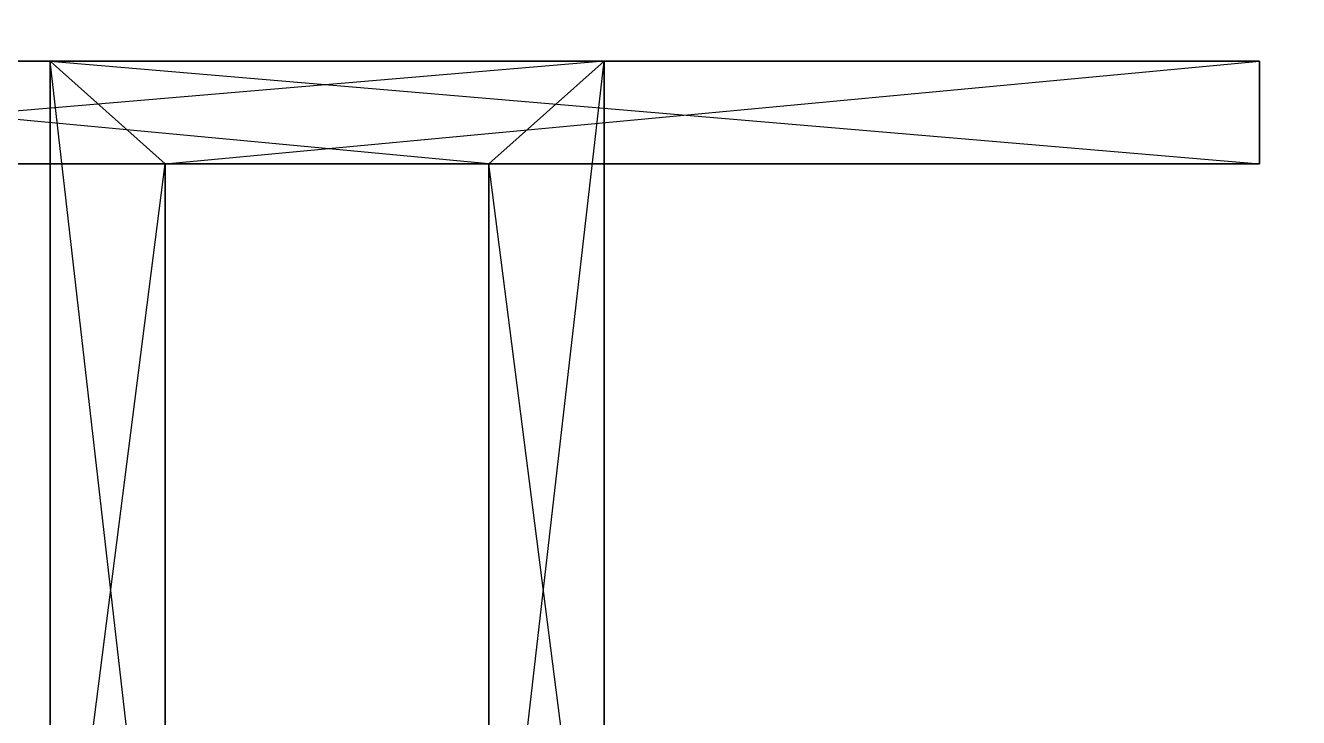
# Model space of a CAD drawing. Extents: x -3564 to 3564, y -219 to 258.
# Drawn here: x -2125.6 to -2038.6, y 87.4 to 134.7 of the extents above; entities that cross this region are included whole.
import ezdxf

# ---------------------------------------------------------------- set-up
doc = ezdxf.new("R2010")
doc.units = 0
doc.layers.add('UB3D', color=1, linetype='CONTINUOUS')

msp = doc.modelspace()

# ---------------------------------------------------------------- linework, layer by layer
at = {"layer": 'UB3D', "color": 27}
for points in [[(-1169.685039, 41.732283, -1039.76378), (-2169.685039, 41.732283, -1039.76378), (-2169.685039, 218.897638, -1039.76378), (-1169.685039, 218.897638, -1039.76378)], [(-2169.685039, 41.732283, 1159.84252), (-1689.370079, 41.732283, 1159.84252), (-1689.370079, 218.897638, 1159.84252), (-2169.685039, 218.897638, 1159.84252)]]:
    msp.add_3dface(points, dxfattribs=at)
at = {"layer": 'UB3D', "color": 254}
for points in [[(-2086.062992, 132.283465, 1108.543307), (-2086.062992, 132.283465, 1051.456693), (-2168.740157, 132.283465, 1108.543307)], [(-2086.062992, 132.283465, 1051.456693), (-2168.740157, 132.283465, 1108.543307), (-2168.740157, 132.283465, 1051.456693)], [(-2093.937008, 125.249331, 1108.543307), (-2086.062992, 132.283465, 1108.543307), (-2168.740157, 125.249331, 1108.543307)], [(-2086.062992, 132.283465, 1108.543307), (-2168.740157, 125.249331, 1108.543307), (-2168.740157, 132.283465, 1108.543307)], [(-2086.062992, 132.283465, 1051.456693), (-2093.937008, 125.249331, 1051.456693), (-2168.740157, 132.283465, 1051.456693)], [(-2093.937008, 125.249331, 1051.456693), (-2168.740157, 132.283465, 1051.456693), (-2168.740157, 125.249331, 1051.456693)], [(-2086.062992, 132.283465, -931.456693), (-2086.062992, 132.283465, -988.543307), (-2168.740157, 132.283465, -931.456693)], [(-2086.062992, 132.283465, -988.543307), (-2168.740157, 132.283465, -931.456693), (-2168.740157, 132.283465, -988.543307)], [(-2093.937008, 125.249331, -931.456693), (-2086.062992, 132.283465, -931.456693), (-2168.740157, 125.249331, -931.456693)], [(-2086.062992, 132.283465, -931.456693), (-2168.740157, 125.249331, -931.456693), (-2168.740157, 132.283465, -931.456693)], [(-2086.062992, 132.283465, -988.543307), (-2093.937008, 125.249331, -988.543307), (-2168.740157, 132.283465, -988.543307)], [(-2093.937008, 125.249331, -988.543307), (-2168.740157, 132.283465, -988.543307), (-2168.740157, 125.249331, -988.543307)], [(-2123.937008, 63.700787, 931.456693), (-2123.937008, 63.700787, 988.543307), (-2123.937008, 132.283465, 931.456693)], [(-2123.937008, 63.700787, 988.543307), (-2123.937008, 132.283465, 931.456693), (-2123.937008, 132.283465, 988.543307)], [(-2123.937008, 132.283465, 931.456693), (-2123.937008, 132.283465, 988.543307), (-2041.259843, 132.283465, 931.456693)], [(-2123.937008, 132.283465, 988.543307), (-2041.259843, 132.283465, 931.456693), (-2041.259843, 132.283465, 988.543307)], [(-2123.937008, 63.700787, 931.456693), (-2116.062992, 125.249331, 931.456693), (-2123.937008, 132.283465, 931.456693)], [(-2116.062992, 125.249331, 931.456693), (-2123.937008, 132.283465, 931.456693), (-2041.259843, 125.249331, 931.456693)], [(-2123.937008, 132.283465, 931.456693), (-2041.259843, 125.249331, 931.456693), (-2041.259843, 132.283465, 931.456693)], [(-2123.937008, 63.700787, 988.543307), (-2116.062992, 63.700787, 988.543307), (-2123.937008, 132.283465, 988.543307)], [(-2116.062992, 63.700787, 988.543307), (-2123.937008, 132.283465, 988.543307), (-2116.062992, 125.249331, 988.543307)], [(-2123.937008, 132.283465, 988.543307), (-2116.062992, 125.249331, 988.543307), (-2041.259843, 132.283465, 988.543307)], [(-2123.937008, 63.700787, 831.456693), (-2123.937008, 63.700787, 888.543307), (-2123.937008, 132.283465, 831.456693)], [(-2123.937008, 63.700787, 888.543307), (-2123.937008, 132.283465, 831.456693), (-2123.937008, 132.283465, 888.543307)], [(-2123.937008, 132.283465, 831.456693), (-2123.937008, 132.283465, 888.543307), (-2041.259843, 132.283465, 831.456693)], [(-2123.937008, 132.283465, 888.543307), (-2041.259843, 132.283465, 831.456693), (-2041.259843, 132.283465, 888.543307)], [(-2123.937008, 63.700787, 831.456693), (-2116.062992, 125.249331, 831.456693), (-2123.937008, 132.283465, 831.456693)], [(-2116.062992, 125.249331, 831.456693), (-2123.937008, 132.283465, 831.456693), (-2041.259843, 125.249331, 831.456693)], [(-2123.937008, 132.283465, 831.456693), (-2041.259843, 125.249331, 831.456693), (-2041.259843, 132.283465, 831.456693)], [(-2123.937008, 63.700787, 888.543307), (-2116.062992, 63.700787, 888.543307), (-2123.937008, 132.283465, 888.543307)], [(-2116.062992, 63.700787, 888.543307), (-2123.937008, 132.283465, 888.543307), (-2116.062992, 125.249331, 888.543307)], [(-2123.937008, 132.283465, 888.543307), (-2116.062992, 125.249331, 888.543307), (-2041.259843, 132.283465, 888.543307)], [(-2123.937008, 63.700787, 731.456693), (-2123.937008, 63.700787, 788.543307), (-2123.937008, 132.283465, 731.456693)], [(-2123.937008, 63.700787, 788.543307), (-2123.937008, 132.283465, 731.456693), (-2123.937008, 132.283465, 788.543307)], [(-2123.937008, 132.283465, 731.456693), (-2123.937008, 132.283465, 788.543307), (-2041.259843, 132.283465, 731.456693)], [(-2123.937008, 132.283465, 788.543307), (-2041.259843, 132.283465, 731.456693), (-2041.259843, 132.283465, 788.543307)], [(-2123.937008, 63.700787, 731.456693), (-2116.062992, 125.249331, 731.456693), (-2123.937008, 132.283465, 731.456693)], [(-2116.062992, 125.249331, 731.456693), (-2123.937008, 132.283465, 731.456693), (-2041.259843, 125.249331, 731.456693)], [(-2123.937008, 132.283465, 731.456693), (-2041.259843, 125.249331, 731.456693), (-2041.259843, 132.283465, 731.456693)], [(-2123.937008, 63.700787, 788.543307), (-2116.062992, 63.700787, 788.543307), (-2123.937008, 132.283465, 788.543307)], [(-2116.062992, 63.700787, 788.543307), (-2123.937008, 132.283465, 788.543307), (-2116.062992, 125.249331, 788.543307)], [(-2123.937008, 132.283465, 788.543307), (-2116.062992, 125.249331, 788.543307), (-2041.259843, 132.283465, 788.543307)], [(-2123.937008, 63.700787, 631.456693), (-2123.937008, 63.700787, 688.543307), (-2123.937008, 132.283465, 631.456693)], [(-2123.937008, 63.700787, 688.543307), (-2123.937008, 132.283465, 631.456693), (-2123.937008, 132.283465, 688.543307)], [(-2123.937008, 132.283465, 631.456693), (-2123.937008, 132.283465, 688.543307), (-2041.259843, 132.283465, 631.456693)], [(-2123.937008, 132.283465, 688.543307), (-2041.259843, 132.283465, 631.456693), (-2041.259843, 132.283465, 688.543307)], [(-2123.937008, 63.700787, 631.456693), (-2116.062992, 125.249331, 631.456693), (-2123.937008, 132.283465, 631.456693)], [(-2116.062992, 125.249331, 631.456693), (-2123.937008, 132.283465, 631.456693), (-2041.259843, 125.249331, 631.456693)], [(-2123.937008, 132.283465, 631.456693), (-2041.259843, 125.249331, 631.456693), (-2041.259843, 132.283465, 631.456693)], [(-2123.937008, 63.700787, 688.543307), (-2116.062992, 63.700787, 688.543307), (-2123.937008, 132.283465, 688.543307)], [(-2116.062992, 63.700787, 688.543307), (-2123.937008, 132.283465, 688.543307), (-2116.062992, 125.249331, 688.543307)], [(-2123.937008, 132.283465, 688.543307), (-2116.062992, 125.249331, 688.543307), (-2041.259843, 132.283465, 688.543307)], [(-2123.937008, 63.700787, 531.456693), (-2123.937008, 63.700787, 588.543307), (-2123.937008, 132.283465, 531.456693)], [(-2123.937008, 63.700787, 588.543307), (-2123.937008, 132.283465, 531.456693), (-2123.937008, 132.283465, 588.543307)], [(-2123.937008, 132.283465, 531.456693), (-2123.937008, 132.283465, 588.543307), (-2041.259843, 132.283465, 531.456693)], [(-2123.937008, 132.283465, 588.543307), (-2041.259843, 132.283465, 531.456693), (-2041.259843, 132.283465, 588.543307)], [(-2123.937008, 63.700787, 531.456693), (-2116.062992, 125.249331, 531.456693), (-2123.937008, 132.283465, 531.456693)], [(-2116.062992, 125.249331, 531.456693), (-2123.937008, 132.283465, 531.456693), (-2041.259843, 125.249331, 531.456693)], [(-2123.937008, 132.283465, 531.456693), (-2041.259843, 125.249331, 531.456693), (-2041.259843, 132.283465, 531.456693)], [(-2123.937008, 63.700787, 588.543307), (-2116.062992, 63.700787, 588.543307), (-2123.937008, 132.283465, 588.543307)], [(-2116.062992, 63.700787, 588.543307), (-2123.937008, 132.283465, 588.543307), (-2116.062992, 125.249331, 588.543307)], [(-2123.937008, 132.283465, 588.543307), (-2116.062992, 125.249331, 588.543307), (-2041.259843, 132.283465, 588.543307)], [(-2123.937008, 63.700787, 431.456693), (-2123.937008, 63.700787, 488.543307), (-2123.937008, 132.283465, 431.456693)], [(-2123.937008, 63.700787, 488.543307), (-2123.937008, 132.283465, 431.456693), (-2123.937008, 132.283465, 488.543307)], [(-2123.937008, 132.283465, 431.456693), (-2123.937008, 132.283465, 488.543307), (-2041.259843, 132.283465, 431.456693)], [(-2123.937008, 132.283465, 488.543307), (-2041.259843, 132.283465, 431.456693), (-2041.259843, 132.283465, 488.543307)], [(-2123.937008, 63.700787, 431.456693), (-2116.062992, 125.249331, 431.456693), (-2123.937008, 132.283465, 431.456693)], [(-2116.062992, 125.249331, 431.456693), (-2123.937008, 132.283465, 431.456693), (-2041.259843, 125.249331, 431.456693)], [(-2123.937008, 132.283465, 431.456693), (-2041.259843, 125.249331, 431.456693), (-2041.259843, 132.283465, 431.456693)], [(-2123.937008, 63.700787, 488.543307), (-2116.062992, 63.700787, 488.543307), (-2123.937008, 132.283465, 488.543307)], [(-2116.062992, 63.700787, 488.543307), (-2123.937008, 132.283465, 488.543307), (-2116.062992, 125.249331, 488.543307)], [(-2123.937008, 132.283465, 488.543307), (-2116.062992, 125.249331, 488.543307), (-2041.259843, 132.283465, 488.543307)], [(-2123.937008, 63.700787, 331.456693), (-2123.937008, 63.700787, 388.543307), (-2123.937008, 132.283465, 331.456693)], [(-2123.937008, 63.700787, 388.543307), (-2123.937008, 132.283465, 331.456693), (-2123.937008, 132.283465, 388.543307)], [(-2123.937008, 132.283465, 331.456693), (-2123.937008, 132.283465, 388.543307), (-2041.259843, 132.283465, 331.456693)], [(-2123.937008, 132.283465, 388.543307), (-2041.259843, 132.283465, 331.456693), (-2041.259843, 132.283465, 388.543307)], [(-2123.937008, 63.700787, 331.456693), (-2116.062992, 125.249331, 331.456693), (-2123.937008, 132.283465, 331.456693)], [(-2116.062992, 125.249331, 331.456693), (-2123.937008, 132.283465, 331.456693), (-2041.259843, 125.249331, 331.456693)], [(-2123.937008, 132.283465, 331.456693), (-2041.259843, 125.249331, 331.456693), (-2041.259843, 132.283465, 331.456693)], [(-2123.937008, 63.700787, 388.543307), (-2116.062992, 63.700787, 388.543307), (-2123.937008, 132.283465, 388.543307)], [(-2116.062992, 63.700787, 388.543307), (-2123.937008, 132.283465, 388.543307), (-2116.062992, 125.249331, 388.543307)], [(-2123.937008, 132.283465, 388.543307), (-2116.062992, 125.249331, 388.543307), (-2041.259843, 132.283465, 388.543307)], [(-2123.937008, 63.700787, 231.456693), (-2123.937008, 63.700787, 288.543307), (-2123.937008, 132.283465, 231.456693)], [(-2123.937008, 63.700787, 288.543307), (-2123.937008, 132.283465, 231.456693), (-2123.937008, 132.283465, 288.543307)], [(-2123.937008, 132.283465, 231.456693), (-2123.937008, 132.283465, 288.543307), (-2041.259843, 132.283465, 231.456693)], [(-2123.937008, 132.283465, 288.543307), (-2041.259843, 132.283465, 231.456693), (-2041.259843, 132.283465, 288.543307)], [(-2123.937008, 63.700787, 231.456693), (-2116.062992, 125.249331, 231.456693), (-2123.937008, 132.283465, 231.456693)], [(-2116.062992, 125.249331, 231.456693), (-2123.937008, 132.283465, 231.456693), (-2041.259843, 125.249331, 231.456693)], [(-2123.937008, 132.283465, 231.456693), (-2041.259843, 125.249331, 231.456693), (-2041.259843, 132.283465, 231.456693)], [(-2123.937008, 63.700787, 288.543307), (-2116.062992, 63.700787, 288.543307), (-2123.937008, 132.283465, 288.543307)], [(-2116.062992, 63.700787, 288.543307), (-2123.937008, 132.283465, 288.543307), (-2116.062992, 125.249331, 288.543307)], [(-2123.937008, 132.283465, 288.543307), (-2116.062992, 125.249331, 288.543307), (-2041.259843, 132.283465, 288.543307)], [(-2123.937008, 63.700787, 131.456693), (-2123.937008, 63.700787, 188.543307), (-2123.937008, 132.283465, 131.456693)], [(-2123.937008, 63.700787, 188.543307), (-2123.937008, 132.283465, 131.456693), (-2123.937008, 132.283465, 188.543307)], [(-2123.937008, 132.283465, 131.456693), (-2123.937008, 132.283465, 188.543307), (-2041.259843, 132.283465, 131.456693)], [(-2123.937008, 132.283465, 188.543307), (-2041.259843, 132.283465, 131.456693), (-2041.259843, 132.283465, 188.543307)], [(-2123.937008, 63.700787, 131.456693), (-2116.062992, 125.249331, 131.456693), (-2123.937008, 132.283465, 131.456693)], [(-2116.062992, 125.249331, 131.456693), (-2123.937008, 132.283465, 131.456693), (-2041.259843, 125.249331, 131.456693)], [(-2123.937008, 132.283465, 131.456693), (-2041.259843, 125.249331, 131.456693), (-2041.259843, 132.283465, 131.456693)], [(-2123.937008, 63.700787, 188.543307), (-2116.062992, 63.700787, 188.543307), (-2123.937008, 132.283465, 188.543307)], [(-2116.062992, 63.700787, 188.543307), (-2123.937008, 132.283465, 188.543307), (-2116.062992, 125.249331, 188.543307)], [(-2123.937008, 132.283465, 188.543307), (-2116.062992, 125.249331, 188.543307), (-2041.259843, 132.283465, 188.543307)], [(-2123.937008, 63.700787, 31.456693), (-2123.937008, 63.700787, 88.543307), (-2123.937008, 132.283465, 31.456693)], [(-2123.937008, 63.700787, 88.543307), (-2123.937008, 132.283465, 31.456693), (-2123.937008, 132.283465, 88.543307)], [(-2123.937008, 132.283465, 31.456693), (-2123.937008, 132.283465, 88.543307), (-2041.259843, 132.283465, 31.456693)], [(-2123.937008, 132.283465, 88.543307), (-2041.259843, 132.283465, 31.456693), (-2041.259843, 132.283465, 88.543307)], [(-2123.937008, 63.700787, 31.456693), (-2116.062992, 125.249331, 31.456693), (-2123.937008, 132.283465, 31.456693)], [(-2116.062992, 125.249331, 31.456693), (-2123.937008, 132.283465, 31.456693), (-2041.259843, 125.249331, 31.456693)], [(-2123.937008, 132.283465, 31.456693), (-2041.259843, 125.249331, 31.456693), (-2041.259843, 132.283465, 31.456693)], [(-2123.937008, 63.700787, 88.543307), (-2116.062992, 63.700787, 88.543307), (-2123.937008, 132.283465, 88.543307)], [(-2116.062992, 63.700787, 88.543307), (-2123.937008, 132.283465, 88.543307), (-2116.062992, 125.249331, 88.543307)], [(-2123.937008, 132.283465, 88.543307), (-2116.062992, 125.249331, 88.543307), (-2041.259843, 132.283465, 88.543307)], [(-2123.937008, 63.700787, -68.543307), (-2123.937008, 63.700787, -11.456693), (-2123.937008, 132.283465, -68.543307)], [(-2123.937008, 63.700787, -11.456693), (-2123.937008, 132.283465, -68.543307), (-2123.937008, 132.283465, -11.456693)], [(-2123.937008, 132.283465, -68.543307), (-2123.937008, 132.283465, -11.456693), (-2041.259843, 132.283465, -68.543307)], [(-2123.937008, 132.283465, -11.456693), (-2041.259843, 132.283465, -68.543307), (-2041.259843, 132.283465, -11.456693)], [(-2123.937008, 63.700787, -68.543307), (-2116.062992, 125.249331, -68.543307), (-2123.937008, 132.283465, -68.543307)], [(-2116.062992, 125.249331, -68.543307), (-2123.937008, 132.283465, -68.543307), (-2041.259843, 125.249331, -68.543307)], [(-2123.937008, 132.283465, -68.543307), (-2041.259843, 125.249331, -68.543307), (-2041.259843, 132.283465, -68.543307)], [(-2123.937008, 63.700787, -11.456693), (-2116.062992, 63.700787, -11.456693), (-2123.937008, 132.283465, -11.456693)], [(-2116.062992, 63.700787, -11.456693), (-2123.937008, 132.283465, -11.456693), (-2116.062992, 125.249331, -11.456693)], [(-2123.937008, 132.283465, -11.456693), (-2116.062992, 125.249331, -11.456693), (-2041.259843, 132.283465, -11.456693)], [(-2123.937008, 63.700787, -168.543307), (-2123.937008, 63.700787, -111.456693), (-2123.937008, 132.283465, -168.543307)], [(-2123.937008, 63.700787, -111.456693), (-2123.937008, 132.283465, -168.543307), (-2123.937008, 132.283465, -111.456693)], [(-2123.937008, 132.283465, -168.543307), (-2123.937008, 132.283465, -111.456693), (-2041.259843, 132.283465, -168.543307)], [(-2123.937008, 132.283465, -111.456693), (-2041.259843, 132.283465, -168.543307), (-2041.259843, 132.283465, -111.456693)], [(-2123.937008, 63.700787, -168.543307), (-2116.062992, 125.249331, -168.543307), (-2123.937008, 132.283465, -168.543307)], [(-2116.062992, 125.249331, -168.543307), (-2123.937008, 132.283465, -168.543307), (-2041.259843, 125.249331, -168.543307)], [(-2123.937008, 132.283465, -168.543307), (-2041.259843, 125.249331, -168.543307), (-2041.259843, 132.283465, -168.543307)], [(-2123.937008, 63.700787, -111.456693), (-2116.062992, 63.700787, -111.456693), (-2123.937008, 132.283465, -111.456693)], [(-2116.062992, 63.700787, -111.456693), (-2123.937008, 132.283465, -111.456693), (-2116.062992, 125.249331, -111.456693)], [(-2123.937008, 132.283465, -111.456693), (-2116.062992, 125.249331, -111.456693), (-2041.259843, 132.283465, -111.456693)], [(-2123.937008, 63.700787, -268.543307), (-2123.937008, 63.700787, -211.456693), (-2123.937008, 132.283465, -268.543307)], [(-2123.937008, 63.700787, -211.456693), (-2123.937008, 132.283465, -268.543307), (-2123.937008, 132.283465, -211.456693)], [(-2123.937008, 132.283465, -268.543307), (-2123.937008, 132.283465, -211.456693), (-2041.259843, 132.283465, -268.543307)], [(-2123.937008, 132.283465, -211.456693), (-2041.259843, 132.283465, -268.543307), (-2041.259843, 132.283465, -211.456693)], [(-2123.937008, 63.700787, -268.543307), (-2116.062992, 125.249331, -268.543307), (-2123.937008, 132.283465, -268.543307)], [(-2116.062992, 125.249331, -268.543307), (-2123.937008, 132.283465, -268.543307), (-2041.259843, 125.249331, -268.543307)], [(-2123.937008, 132.283465, -268.543307), (-2041.259843, 125.249331, -268.543307), (-2041.259843, 132.283465, -268.543307)], [(-2123.937008, 63.700787, -211.456693), (-2116.062992, 63.700787, -211.456693), (-2123.937008, 132.283465, -211.456693)], [(-2116.062992, 63.700787, -211.456693), (-2123.937008, 132.283465, -211.456693), (-2116.062992, 125.249331, -211.456693)], [(-2123.937008, 132.283465, -211.456693), (-2116.062992, 125.249331, -211.456693), (-2041.259843, 132.283465, -211.456693)], [(-2123.937008, 63.700787, -368.543307), (-2123.937008, 63.700787, -311.456693), (-2123.937008, 132.283465, -368.543307)], [(-2123.937008, 63.700787, -311.456693), (-2123.937008, 132.283465, -368.543307), (-2123.937008, 132.283465, -311.456693)], [(-2123.937008, 132.283465, -368.543307), (-2123.937008, 132.283465, -311.456693), (-2041.259843, 132.283465, -368.543307)], [(-2123.937008, 132.283465, -311.456693), (-2041.259843, 132.283465, -368.543307), (-2041.259843, 132.283465, -311.456693)], [(-2123.937008, 63.700787, -368.543307), (-2116.062992, 125.249331, -368.543307), (-2123.937008, 132.283465, -368.543307)], [(-2116.062992, 125.249331, -368.543307), (-2123.937008, 132.283465, -368.543307), (-2041.259843, 125.249331, -368.543307)], [(-2123.937008, 132.283465, -368.543307), (-2041.259843, 125.249331, -368.543307), (-2041.259843, 132.283465, -368.543307)], [(-2123.937008, 63.700787, -311.456693), (-2116.062992, 63.700787, -311.456693), (-2123.937008, 132.283465, -311.456693)], [(-2116.062992, 63.700787, -311.456693), (-2123.937008, 132.283465, -311.456693), (-2116.062992, 125.249331, -311.456693)], [(-2123.937008, 132.283465, -311.456693), (-2116.062992, 125.249331, -311.456693), (-2041.259843, 132.283465, -311.456693)], [(-2123.937008, 63.700787, -468.543307), (-2123.937008, 63.700787, -411.456693), (-2123.937008, 132.283465, -468.543307)], [(-2123.937008, 63.700787, -411.456693), (-2123.937008, 132.283465, -468.543307), (-2123.937008, 132.283465, -411.456693)], [(-2123.937008, 132.283465, -468.543307), (-2123.937008, 132.283465, -411.456693), (-2041.259843, 132.283465, -468.543307)], [(-2123.937008, 132.283465, -411.456693), (-2041.259843, 132.283465, -468.543307), (-2041.259843, 132.283465, -411.456693)], [(-2123.937008, 63.700787, -468.543307), (-2116.062992, 125.249331, -468.543307), (-2123.937008, 132.283465, -468.543307)], [(-2116.062992, 125.249331, -468.543307), (-2123.937008, 132.283465, -468.543307), (-2041.259843, 125.249331, -468.543307)], [(-2123.937008, 132.283465, -468.543307), (-2041.259843, 125.249331, -468.543307), (-2041.259843, 132.283465, -468.543307)], [(-2123.937008, 63.700787, -411.456693), (-2116.062992, 63.700787, -411.456693), (-2123.937008, 132.283465, -411.456693)], [(-2116.062992, 63.700787, -411.456693), (-2123.937008, 132.283465, -411.456693), (-2116.062992, 125.249331, -411.456693)], [(-2123.937008, 132.283465, -411.456693), (-2116.062992, 125.249331, -411.456693), (-2041.259843, 132.283465, -411.456693)], [(-2123.937008, 63.700787, -568.543307), (-2123.937008, 63.700787, -511.456693), (-2123.937008, 132.283465, -568.543307)], [(-2123.937008, 63.700787, -511.456693), (-2123.937008, 132.283465, -568.543307), (-2123.937008, 132.283465, -511.456693)], [(-2123.937008, 132.283465, -568.543307), (-2123.937008, 132.283465, -511.456693), (-2041.259843, 132.283465, -568.543307)], [(-2123.937008, 132.283465, -511.456693), (-2041.259843, 132.283465, -568.543307), (-2041.259843, 132.283465, -511.456693)], [(-2123.937008, 63.700787, -568.543307), (-2116.062992, 125.249331, -568.543307), (-2123.937008, 132.283465, -568.543307)], [(-2116.062992, 125.249331, -568.543307), (-2123.937008, 132.283465, -568.543307), (-2041.259843, 125.249331, -568.543307)], [(-2123.937008, 132.283465, -568.543307), (-2041.259843, 125.249331, -568.543307), (-2041.259843, 132.283465, -568.543307)], [(-2123.937008, 63.700787, -511.456693), (-2116.062992, 63.700787, -511.456693), (-2123.937008, 132.283465, -511.456693)], [(-2116.062992, 63.700787, -511.456693), (-2123.937008, 132.283465, -511.456693), (-2116.062992, 125.249331, -511.456693)], [(-2123.937008, 132.283465, -511.456693), (-2116.062992, 125.249331, -511.456693), (-2041.259843, 132.283465, -511.456693)], [(-2123.937008, 63.700787, -668.543307), (-2123.937008, 63.700787, -611.456693), (-2123.937008, 132.283465, -668.543307)], [(-2123.937008, 63.700787, -611.456693), (-2123.937008, 132.283465, -668.543307), (-2123.937008, 132.283465, -611.456693)], [(-2123.937008, 132.283465, -668.543307), (-2123.937008, 132.283465, -611.456693), (-2041.259843, 132.283465, -668.543307)], [(-2123.937008, 132.283465, -611.456693), (-2041.259843, 132.283465, -668.543307), (-2041.259843, 132.283465, -611.456693)], [(-2123.937008, 63.700787, -668.543307), (-2116.062992, 125.249331, -668.543307), (-2123.937008, 132.283465, -668.543307)], [(-2116.062992, 125.249331, -668.543307), (-2123.937008, 132.283465, -668.543307), (-2041.259843, 125.249331, -668.543307)], [(-2123.937008, 132.283465, -668.543307), (-2041.259843, 125.249331, -668.543307), (-2041.259843, 132.283465, -668.543307)], [(-2123.937008, 63.700787, -611.456693), (-2116.062992, 63.700787, -611.456693), (-2123.937008, 132.283465, -611.456693)], [(-2116.062992, 63.700787, -611.456693), (-2123.937008, 132.283465, -611.456693), (-2116.062992, 125.249331, -611.456693)], [(-2123.937008, 132.283465, -611.456693), (-2116.062992, 125.249331, -611.456693), (-2041.259843, 132.283465, -611.456693)], [(-2123.937008, 63.700787, -768.543307), (-2123.937008, 63.700787, -711.456693), (-2123.937008, 132.283465, -768.543307)], [(-2123.937008, 63.700787, -711.456693), (-2123.937008, 132.283465, -768.543307), (-2123.937008, 132.283465, -711.456693)], [(-2123.937008, 132.283465, -768.543307), (-2123.937008, 132.283465, -711.456693), (-2041.259843, 132.283465, -768.543307)], [(-2123.937008, 132.283465, -711.456693), (-2041.259843, 132.283465, -768.543307), (-2041.259843, 132.283465, -711.456693)], [(-2123.937008, 63.700787, -768.543307), (-2116.062992, 125.249331, -768.543307), (-2123.937008, 132.283465, -768.543307)], [(-2116.062992, 125.249331, -768.543307), (-2123.937008, 132.283465, -768.543307), (-2041.259843, 125.249331, -768.543307)], [(-2123.937008, 132.283465, -768.543307), (-2041.259843, 125.249331, -768.543307), (-2041.259843, 132.283465, -768.543307)], [(-2123.937008, 63.700787, -711.456693), (-2116.062992, 63.700787, -711.456693), (-2123.937008, 132.283465, -711.456693)], [(-2116.062992, 63.700787, -711.456693), (-2123.937008, 132.283465, -711.456693), (-2116.062992, 125.249331, -711.456693)], [(-2123.937008, 132.283465, -711.456693), (-2116.062992, 125.249331, -711.456693), (-2041.259843, 132.283465, -711.456693)], [(-2123.937008, 63.700787, -868.543307), (-2123.937008, 63.700787, -811.456693), (-2123.937008, 132.283465, -868.543307)], [(-2123.937008, 63.700787, -811.456693), (-2123.937008, 132.283465, -868.543307), (-2123.937008, 132.283465, -811.456693)], [(-2123.937008, 132.283465, -868.543307), (-2123.937008, 132.283465, -811.456693), (-2041.259843, 132.283465, -868.543307)], [(-2123.937008, 132.283465, -811.456693), (-2041.259843, 132.283465, -868.543307), (-2041.259843, 132.283465, -811.456693)], [(-2123.937008, 63.700787, -868.543307), (-2116.062992, 125.249331, -868.543307), (-2123.937008, 132.283465, -868.543307)], [(-2116.062992, 125.249331, -868.543307), (-2123.937008, 132.283465, -868.543307), (-2041.259843, 125.249331, -868.543307)], [(-2123.937008, 132.283465, -868.543307), (-2041.259843, 125.249331, -868.543307), (-2041.259843, 132.283465, -868.543307)], [(-2123.937008, 63.700787, -811.456693), (-2116.062992, 63.700787, -811.456693), (-2123.937008, 132.283465, -811.456693)], [(-2116.062992, 63.700787, -811.456693), (-2123.937008, 132.283465, -811.456693), (-2116.062992, 125.249331, -811.456693)], [(-2123.937008, 132.283465, -811.456693), (-2116.062992, 125.249331, -811.456693), (-2041.259843, 132.283465, -811.456693)], [(-2116.062992, 125.249331, 988.543307), (-2041.259843, 132.283465, 988.543307), (-2041.259843, 125.249331, 988.543307)], [(-2116.062992, 125.249331, 888.543307), (-2041.259843, 132.283465, 888.543307), (-2041.259843, 125.249331, 888.543307)], [(-2116.062992, 125.249331, 788.543307), (-2041.259843, 132.283465, 788.543307), (-2041.259843, 125.249331, 788.543307)], [(-2116.062992, 125.249331, 688.543307), (-2041.259843, 132.283465, 688.543307), (-2041.259843, 125.249331, 688.543307)], [(-2116.062992, 125.249331, 588.543307), (-2041.259843, 132.283465, 588.543307), (-2041.259843, 125.249331, 588.543307)], [(-2116.062992, 125.249331, 488.543307), (-2041.259843, 132.283465, 488.543307), (-2041.259843, 125.249331, 488.543307)], [(-2116.062992, 125.249331, 388.543307), (-2041.259843, 132.283465, 388.543307), (-2041.259843, 125.249331, 388.543307)], [(-2116.062992, 125.249331, 288.543307), (-2041.259843, 132.283465, 288.543307), (-2041.259843, 125.249331, 288.543307)], [(-2116.062992, 125.249331, 188.543307), (-2041.259843, 132.283465, 188.543307), (-2041.259843, 125.249331, 188.543307)], [(-2116.062992, 125.249331, 88.543307), (-2041.259843, 132.283465, 88.543307), (-2041.259843, 125.249331, 88.543307)], [(-2116.062992, 125.249331, -11.456693), (-2041.259843, 132.283465, -11.456693), (-2041.259843, 125.249331, -11.456693)], [(-2116.062992, 125.249331, -111.456693), (-2041.259843, 132.283465, -111.456693), (-2041.259843, 125.249331, -111.456693)], [(-2116.062992, 125.249331, -211.456693), (-2041.259843, 132.283465, -211.456693), (-2041.259843, 125.249331, -211.456693)], [(-2116.062992, 125.249331, -311.456693), (-2041.259843, 132.283465, -311.456693), (-2041.259843, 125.249331, -311.456693)], [(-2116.062992, 125.249331, -411.456693), (-2041.259843, 132.283465, -411.456693), (-2041.259843, 125.249331, -411.456693)], [(-2116.062992, 125.249331, -511.456693), (-2041.259843, 132.283465, -511.456693), (-2041.259843, 125.249331, -511.456693)], [(-2116.062992, 125.249331, -611.456693), (-2041.259843, 132.283465, -611.456693), (-2041.259843, 125.249331, -611.456693)], [(-2116.062992, 125.249331, -711.456693), (-2041.259843, 132.283465, -711.456693), (-2041.259843, 125.249331, -711.456693)], [(-2116.062992, 125.249331, -811.456693), (-2041.259843, 132.283465, -811.456693), (-2041.259843, 125.249331, -811.456693)], [(-2086.062992, 63.700787, 1108.543307), (-2093.937008, 125.249331, 1108.543307), (-2086.062992, 132.283465, 1108.543307)], [(-2086.062992, 63.700787, 1051.456693), (-2093.937008, 63.700787, 1051.456693), (-2086.062992, 132.283465, 1051.456693)], [(-2093.937008, 63.700787, 1051.456693), (-2086.062992, 132.283465, 1051.456693), (-2093.937008, 125.249331, 1051.456693)], [(-2086.062992, 63.700787, -931.456693), (-2093.937008, 125.249331, -931.456693), (-2086.062992, 132.283465, -931.456693)], [(-2086.062992, 63.700787, -988.543307), (-2093.937008, 63.700787, -988.543307), (-2086.062992, 132.283465, -988.543307)], [(-2093.937008, 63.700787, -988.543307), (-2086.062992, 132.283465, -988.543307), (-2093.937008, 125.249331, -988.543307)], [(-2086.062992, 63.700787, 1108.543307), (-2086.062992, 63.700787, 1051.456693), (-2086.062992, 132.283465, 1108.543307)], [(-2086.062992, 63.700787, 1051.456693), (-2086.062992, 132.283465, 1108.543307), (-2086.062992, 132.283465, 1051.456693)], [(-2086.062992, 63.700787, -931.456693), (-2086.062992, 63.700787, -988.543307), (-2086.062992, 132.283465, -931.456693)], [(-2086.062992, 63.700787, -988.543307), (-2086.062992, 132.283465, -931.456693), (-2086.062992, 132.283465, -988.543307)], [(-2041.259843, 132.283465, 931.456693), (-2041.259843, 132.283465, 988.543307), (-2041.259843, 125.249331, 931.456693)], [(-2041.259843, 132.283465, 988.543307), (-2041.259843, 125.249331, 931.456693), (-2041.259843, 125.249331, 988.543307)], [(-2041.259843, 132.283465, 831.456693), (-2041.259843, 132.283465, 888.543307), (-2041.259843, 125.249331, 831.456693)], [(-2041.259843, 132.283465, 888.543307), (-2041.259843, 125.249331, 831.456693), (-2041.259843, 125.249331, 888.543307)], [(-2041.259843, 132.283465, 731.456693), (-2041.259843, 132.283465, 788.543307), (-2041.259843, 125.249331, 731.456693)], [(-2041.259843, 132.283465, 788.543307), (-2041.259843, 125.249331, 731.456693), (-2041.259843, 125.249331, 788.543307)], [(-2041.259843, 132.283465, 631.456693), (-2041.259843, 132.283465, 688.543307), (-2041.259843, 125.249331, 631.456693)], [(-2041.259843, 132.283465, 688.543307), (-2041.259843, 125.249331, 631.456693), (-2041.259843, 125.249331, 688.543307)], [(-2041.259843, 132.283465, 531.456693), (-2041.259843, 132.283465, 588.543307), (-2041.259843, 125.249331, 531.456693)], [(-2041.259843, 132.283465, 588.543307), (-2041.259843, 125.249331, 531.456693), (-2041.259843, 125.249331, 588.543307)], [(-2041.259843, 132.283465, 431.456693), (-2041.259843, 132.283465, 488.543307), (-2041.259843, 125.249331, 431.456693)], [(-2041.259843, 132.283465, 488.543307), (-2041.259843, 125.249331, 431.456693), (-2041.259843, 125.249331, 488.543307)], [(-2041.259843, 132.283465, 331.456693), (-2041.259843, 132.283465, 388.543307), (-2041.259843, 125.249331, 331.456693)], [(-2041.259843, 132.283465, 388.543307), (-2041.259843, 125.249331, 331.456693), (-2041.259843, 125.249331, 388.543307)], [(-2041.259843, 132.283465, 231.456693), (-2041.259843, 132.283465, 288.543307), (-2041.259843, 125.249331, 231.456693)], [(-2041.259843, 132.283465, 288.543307), (-2041.259843, 125.249331, 231.456693), (-2041.259843, 125.249331, 288.543307)], [(-2041.259843, 132.283465, 131.456693), (-2041.259843, 132.283465, 188.543307), (-2041.259843, 125.249331, 131.456693)], [(-2041.259843, 132.283465, 188.543307), (-2041.259843, 125.249331, 131.456693), (-2041.259843, 125.249331, 188.543307)], [(-2041.259843, 132.283465, 31.456693), (-2041.259843, 132.283465, 88.543307), (-2041.259843, 125.249331, 31.456693)], [(-2041.259843, 132.283465, 88.543307), (-2041.259843, 125.249331, 31.456693), (-2041.259843, 125.249331, 88.543307)], [(-2041.259843, 132.283465, -68.543307), (-2041.259843, 132.283465, -11.456693), (-2041.259843, 125.249331, -68.543307)], [(-2041.259843, 132.283465, -11.456693), (-2041.259843, 125.249331, -68.543307), (-2041.259843, 125.249331, -11.456693)], [(-2041.259843, 132.283465, -168.543307), (-2041.259843, 132.283465, -111.456693), (-2041.259843, 125.249331, -168.543307)], [(-2041.259843, 132.283465, -111.456693), (-2041.259843, 125.249331, -168.543307), (-2041.259843, 125.249331, -111.456693)], [(-2041.259843, 132.283465, -268.543307), (-2041.259843, 132.283465, -211.456693), (-2041.259843, 125.249331, -268.543307)], [(-2041.259843, 132.283465, -211.456693), (-2041.259843, 125.249331, -268.543307), (-2041.259843, 125.249331, -211.456693)], [(-2041.259843, 132.283465, -368.543307), (-2041.259843, 132.283465, -311.456693), (-2041.259843, 125.249331, -368.543307)], [(-2041.259843, 132.283465, -311.456693), (-2041.259843, 125.249331, -368.543307), (-2041.259843, 125.249331, -311.456693)], [(-2041.259843, 132.283465, -468.543307), (-2041.259843, 132.283465, -411.456693), (-2041.259843, 125.249331, -468.543307)], [(-2041.259843, 132.283465, -411.456693), (-2041.259843, 125.249331, -468.543307), (-2041.259843, 125.249331, -411.456693)], [(-2041.259843, 132.283465, -568.543307), (-2041.259843, 132.283465, -511.456693), (-2041.259843, 125.249331, -568.543307)], [(-2041.259843, 132.283465, -511.456693), (-2041.259843, 125.249331, -568.543307), (-2041.259843, 125.249331, -511.456693)], [(-2041.259843, 132.283465, -668.543307), (-2041.259843, 132.283465, -611.456693), (-2041.259843, 125.249331, -668.543307)], [(-2041.259843, 132.283465, -611.456693), (-2041.259843, 125.249331, -668.543307), (-2041.259843, 125.249331, -611.456693)], [(-2041.259843, 132.283465, -768.543307), (-2041.259843, 132.283465, -711.456693), (-2041.259843, 125.249331, -768.543307)], [(-2041.259843, 132.283465, -711.456693), (-2041.259843, 125.249331, -768.543307), (-2041.259843, 125.249331, -711.456693)], [(-2041.259843, 132.283465, -868.543307), (-2041.259843, 132.283465, -811.456693), (-2041.259843, 125.249331, -868.543307)], [(-2041.259843, 132.283465, -811.456693), (-2041.259843, 125.249331, -868.543307), (-2041.259843, 125.249331, -811.456693)], [(-2168.740157, 125.249331, 1108.543307), (-2168.740157, 125.249331, 1051.456693), (-2093.937008, 125.249331, 1108.543307)], [(-2168.740157, 125.249331, 1051.456693), (-2093.937008, 125.249331, 1108.543307), (-2093.937008, 125.249331, 1051.456693)], [(-2168.740157, 125.249331, -931.456693), (-2168.740157, 125.249331, -988.543307), (-2093.937008, 125.249331, -931.456693)], [(-2168.740157, 125.249331, -988.543307), (-2093.937008, 125.249331, -931.456693), (-2093.937008, 125.249331, -988.543307)], [(-2116.062992, 63.700787, 931.456693), (-2123.937008, 63.700787, 931.456693), (-2116.062992, 125.249331, 931.456693)], [(-2116.062992, 63.700787, 831.456693), (-2123.937008, 63.700787, 831.456693), (-2116.062992, 125.249331, 831.456693)], [(-2116.062992, 63.700787, 731.456693), (-2123.937008, 63.700787, 731.456693), (-2116.062992, 125.249331, 731.456693)], [(-2116.062992, 63.700787, 631.456693), (-2123.937008, 63.700787, 631.456693), (-2116.062992, 125.249331, 631.456693)], [(-2116.062992, 63.700787, 531.456693), (-2123.937008, 63.700787, 531.456693), (-2116.062992, 125.249331, 531.456693)], [(-2116.062992, 63.700787, 431.456693), (-2123.937008, 63.700787, 431.456693), (-2116.062992, 125.249331, 431.456693)], [(-2116.062992, 63.700787, 331.456693), (-2123.937008, 63.700787, 331.456693), (-2116.062992, 125.249331, 331.456693)], [(-2116.062992, 63.700787, 231.456693), (-2123.937008, 63.700787, 231.456693), (-2116.062992, 125.249331, 231.456693)], [(-2116.062992, 63.700787, 131.456693), (-2123.937008, 63.700787, 131.456693), (-2116.062992, 125.249331, 131.456693)], [(-2116.062992, 63.700787, 31.456693), (-2123.937008, 63.700787, 31.456693), (-2116.062992, 125.249331, 31.456693)], [(-2116.062992, 63.700787, -68.543307), (-2123.937008, 63.700787, -68.543307), (-2116.062992, 125.249331, -68.543307)], [(-2116.062992, 63.700787, -168.543307), (-2123.937008, 63.700787, -168.543307), (-2116.062992, 125.249331, -168.543307)], [(-2116.062992, 63.700787, -268.543307), (-2123.937008, 63.700787, -268.543307), (-2116.062992, 125.249331, -268.543307)], [(-2116.062992, 63.700787, -368.543307), (-2123.937008, 63.700787, -368.543307), (-2116.062992, 125.249331, -368.543307)], [(-2116.062992, 63.700787, -468.543307), (-2123.937008, 63.700787, -468.543307), (-2116.062992, 125.249331, -468.543307)], [(-2116.062992, 63.700787, -568.543307), (-2123.937008, 63.700787, -568.543307), (-2116.062992, 125.249331, -568.543307)], [(-2116.062992, 63.700787, -668.543307), (-2123.937008, 63.700787, -668.543307), (-2116.062992, 125.249331, -668.543307)], [(-2116.062992, 63.700787, -768.543307), (-2123.937008, 63.700787, -768.543307), (-2116.062992, 125.249331, -768.543307)], [(-2116.062992, 63.700787, -868.543307), (-2123.937008, 63.700787, -868.543307), (-2116.062992, 125.249331, -868.543307)], [(-2041.259843, 125.249331, 931.456693), (-2041.259843, 125.249331, 988.543307), (-2116.062992, 125.249331, 931.456693)], [(-2041.259843, 125.249331, 988.543307), (-2116.062992, 125.249331, 931.456693), (-2116.062992, 125.249331, 988.543307)], [(-2116.062992, 125.249331, 931.456693), (-2116.062992, 125.249331, 988.543307), (-2116.062992, 63.700787, 931.456693)], [(-2116.062992, 125.249331, 988.543307), (-2116.062992, 63.700787, 931.456693), (-2116.062992, 63.700787, 988.543307)], [(-2041.259843, 125.249331, 831.456693), (-2041.259843, 125.249331, 888.543307), (-2116.062992, 125.249331, 831.456693)], [(-2041.259843, 125.249331, 888.543307), (-2116.062992, 125.249331, 831.456693), (-2116.062992, 125.249331, 888.543307)], [(-2116.062992, 125.249331, 831.456693), (-2116.062992, 125.249331, 888.543307), (-2116.062992, 63.700787, 831.456693)], [(-2116.062992, 125.249331, 888.543307), (-2116.062992, 63.700787, 831.456693), (-2116.062992, 63.700787, 888.543307)], [(-2041.259843, 125.249331, 731.456693), (-2041.259843, 125.249331, 788.543307), (-2116.062992, 125.249331, 731.456693)], [(-2041.259843, 125.249331, 788.543307), (-2116.062992, 125.249331, 731.456693), (-2116.062992, 125.249331, 788.543307)], [(-2116.062992, 125.249331, 731.456693), (-2116.062992, 125.249331, 788.543307), (-2116.062992, 63.700787, 731.456693)], [(-2116.062992, 125.249331, 788.543307), (-2116.062992, 63.700787, 731.456693), (-2116.062992, 63.700787, 788.543307)], [(-2041.259843, 125.249331, 631.456693), (-2041.259843, 125.249331, 688.543307), (-2116.062992, 125.249331, 631.456693)], [(-2041.259843, 125.249331, 688.543307), (-2116.062992, 125.249331, 631.456693), (-2116.062992, 125.249331, 688.543307)], [(-2116.062992, 125.249331, 631.456693), (-2116.062992, 125.249331, 688.543307), (-2116.062992, 63.700787, 631.456693)], [(-2116.062992, 125.249331, 688.543307), (-2116.062992, 63.700787, 631.456693), (-2116.062992, 63.700787, 688.543307)], [(-2041.259843, 125.249331, 531.456693), (-2041.259843, 125.249331, 588.543307), (-2116.062992, 125.249331, 531.456693)], [(-2041.259843, 125.249331, 588.543307), (-2116.062992, 125.249331, 531.456693), (-2116.062992, 125.249331, 588.543307)], [(-2116.062992, 125.249331, 531.456693), (-2116.062992, 125.249331, 588.543307), (-2116.062992, 63.700787, 531.456693)], [(-2116.062992, 125.249331, 588.543307), (-2116.062992, 63.700787, 531.456693), (-2116.062992, 63.700787, 588.543307)], [(-2041.259843, 125.249331, 431.456693), (-2041.259843, 125.249331, 488.543307), (-2116.062992, 125.249331, 431.456693)], [(-2041.259843, 125.249331, 488.543307), (-2116.062992, 125.249331, 431.456693), (-2116.062992, 125.249331, 488.543307)], [(-2116.062992, 125.249331, 431.456693), (-2116.062992, 125.249331, 488.543307), (-2116.062992, 63.700787, 431.456693)], [(-2116.062992, 125.249331, 488.543307), (-2116.062992, 63.700787, 431.456693), (-2116.062992, 63.700787, 488.543307)], [(-2041.259843, 125.249331, 331.456693), (-2041.259843, 125.249331, 388.543307), (-2116.062992, 125.249331, 331.456693)], [(-2041.259843, 125.249331, 388.543307), (-2116.062992, 125.249331, 331.456693), (-2116.062992, 125.249331, 388.543307)], [(-2116.062992, 125.249331, 331.456693), (-2116.062992, 125.249331, 388.543307), (-2116.062992, 63.700787, 331.456693)], [(-2116.062992, 125.249331, 388.543307), (-2116.062992, 63.700787, 331.456693), (-2116.062992, 63.700787, 388.543307)], [(-2041.259843, 125.249331, 231.456693), (-2041.259843, 125.249331, 288.543307), (-2116.062992, 125.249331, 231.456693)], [(-2041.259843, 125.249331, 288.543307), (-2116.062992, 125.249331, 231.456693), (-2116.062992, 125.249331, 288.543307)], [(-2116.062992, 125.249331, 231.456693), (-2116.062992, 125.249331, 288.543307), (-2116.062992, 63.700787, 231.456693)], [(-2116.062992, 125.249331, 288.543307), (-2116.062992, 63.700787, 231.456693), (-2116.062992, 63.700787, 288.543307)], [(-2041.259843, 125.249331, 131.456693), (-2041.259843, 125.249331, 188.543307), (-2116.062992, 125.249331, 131.456693)], [(-2041.259843, 125.249331, 188.543307), (-2116.062992, 125.249331, 131.456693), (-2116.062992, 125.249331, 188.543307)], [(-2116.062992, 125.249331, 131.456693), (-2116.062992, 125.249331, 188.543307), (-2116.062992, 63.700787, 131.456693)], [(-2116.062992, 125.249331, 188.543307), (-2116.062992, 63.700787, 131.456693), (-2116.062992, 63.700787, 188.543307)], [(-2041.259843, 125.249331, 31.456693), (-2041.259843, 125.249331, 88.543307), (-2116.062992, 125.249331, 31.456693)], [(-2041.259843, 125.249331, 88.543307), (-2116.062992, 125.249331, 31.456693), (-2116.062992, 125.249331, 88.543307)], [(-2116.062992, 125.249331, 31.456693), (-2116.062992, 125.249331, 88.543307), (-2116.062992, 63.700787, 31.456693)], [(-2116.062992, 125.249331, 88.543307), (-2116.062992, 63.700787, 31.456693), (-2116.062992, 63.700787, 88.543307)], [(-2041.259843, 125.249331, -68.543307), (-2041.259843, 125.249331, -11.456693), (-2116.062992, 125.249331, -68.543307)], [(-2041.259843, 125.249331, -11.456693), (-2116.062992, 125.249331, -68.543307), (-2116.062992, 125.249331, -11.456693)], [(-2116.062992, 125.249331, -68.543307), (-2116.062992, 125.249331, -11.456693), (-2116.062992, 63.700787, -68.543307)], [(-2116.062992, 125.249331, -11.456693), (-2116.062992, 63.700787, -68.543307), (-2116.062992, 63.700787, -11.456693)], [(-2041.259843, 125.249331, -168.543307), (-2041.259843, 125.249331, -111.456693), (-2116.062992, 125.249331, -168.543307)], [(-2041.259843, 125.249331, -111.456693), (-2116.062992, 125.249331, -168.543307), (-2116.062992, 125.249331, -111.456693)], [(-2116.062992, 125.249331, -168.543307), (-2116.062992, 125.249331, -111.456693), (-2116.062992, 63.700787, -168.543307)], [(-2116.062992, 125.249331, -111.456693), (-2116.062992, 63.700787, -168.543307), (-2116.062992, 63.700787, -111.456693)], [(-2041.259843, 125.249331, -268.543307), (-2041.259843, 125.249331, -211.456693), (-2116.062992, 125.249331, -268.543307)], [(-2041.259843, 125.249331, -211.456693), (-2116.062992, 125.249331, -268.543307), (-2116.062992, 125.249331, -211.456693)], [(-2116.062992, 125.249331, -268.543307), (-2116.062992, 125.249331, -211.456693), (-2116.062992, 63.700787, -268.543307)], [(-2116.062992, 125.249331, -211.456693), (-2116.062992, 63.700787, -268.543307), (-2116.062992, 63.700787, -211.456693)], [(-2041.259843, 125.249331, -368.543307), (-2041.259843, 125.249331, -311.456693), (-2116.062992, 125.249331, -368.543307)], [(-2041.259843, 125.249331, -311.456693), (-2116.062992, 125.249331, -368.543307), (-2116.062992, 125.249331, -311.456693)], [(-2116.062992, 125.249331, -368.543307), (-2116.062992, 125.249331, -311.456693), (-2116.062992, 63.700787, -368.543307)], [(-2116.062992, 125.249331, -311.456693), (-2116.062992, 63.700787, -368.543307), (-2116.062992, 63.700787, -311.456693)], [(-2041.259843, 125.249331, -468.543307), (-2041.259843, 125.249331, -411.456693), (-2116.062992, 125.249331, -468.543307)], [(-2041.259843, 125.249331, -411.456693), (-2116.062992, 125.249331, -468.543307), (-2116.062992, 125.249331, -411.456693)], [(-2116.062992, 125.249331, -468.543307), (-2116.062992, 125.249331, -411.456693), (-2116.062992, 63.700787, -468.543307)], [(-2116.062992, 125.249331, -411.456693), (-2116.062992, 63.700787, -468.543307), (-2116.062992, 63.700787, -411.456693)], [(-2041.259843, 125.249331, -568.543307), (-2041.259843, 125.249331, -511.456693), (-2116.062992, 125.249331, -568.543307)], [(-2041.259843, 125.249331, -511.456693), (-2116.062992, 125.249331, -568.543307), (-2116.062992, 125.249331, -511.456693)], [(-2116.062992, 125.249331, -568.543307), (-2116.062992, 125.249331, -511.456693), (-2116.062992, 63.700787, -568.543307)], [(-2116.062992, 125.249331, -511.456693), (-2116.062992, 63.700787, -568.543307), (-2116.062992, 63.700787, -511.456693)], [(-2041.259843, 125.249331, -668.543307), (-2041.259843, 125.249331, -611.456693), (-2116.062992, 125.249331, -668.543307)], [(-2041.259843, 125.249331, -611.456693), (-2116.062992, 125.249331, -668.543307), (-2116.062992, 125.249331, -611.456693)], [(-2116.062992, 125.249331, -668.543307), (-2116.062992, 125.249331, -611.456693), (-2116.062992, 63.700787, -668.543307)], [(-2116.062992, 125.249331, -611.456693), (-2116.062992, 63.700787, -668.543307), (-2116.062992, 63.700787, -611.456693)], [(-2041.259843, 125.249331, -768.543307), (-2041.259843, 125.249331, -711.456693), (-2116.062992, 125.249331, -768.543307)], [(-2041.259843, 125.249331, -711.456693), (-2116.062992, 125.249331, -768.543307), (-2116.062992, 125.249331, -711.456693)], [(-2116.062992, 125.249331, -768.543307), (-2116.062992, 125.249331, -711.456693), (-2116.062992, 63.700787, -768.543307)], [(-2116.062992, 125.249331, -711.456693), (-2116.062992, 63.700787, -768.543307), (-2116.062992, 63.700787, -711.456693)], [(-2041.259843, 125.249331, -868.543307), (-2041.259843, 125.249331, -811.456693), (-2116.062992, 125.249331, -868.543307)], [(-2041.259843, 125.249331, -811.456693), (-2116.062992, 125.249331, -868.543307), (-2116.062992, 125.249331, -811.456693)], [(-2116.062992, 125.249331, -868.543307), (-2116.062992, 125.249331, -811.456693), (-2116.062992, 63.700787, -868.543307)], [(-2116.062992, 125.249331, -811.456693), (-2116.062992, 63.700787, -868.543307), (-2116.062992, 63.700787, -811.456693)], [(-2093.937008, 125.249331, 1108.543307), (-2093.937008, 125.249331, 1051.456693), (-2093.937008, 63.700787, 1108.543307)], [(-2093.937008, 125.249331, 1051.456693), (-2093.937008, 63.700787, 1108.543307), (-2093.937008, 63.700787, 1051.456693)], [(-2093.937008, 63.700787, 1108.543307), (-2086.062992, 63.700787, 1108.543307), (-2093.937008, 125.249331, 1108.543307)], [(-2093.937008, 125.249331, -931.456693), (-2093.937008, 125.249331, -988.543307), (-2093.937008, 63.700787, -931.456693)], [(-2093.937008, 125.249331, -988.543307), (-2093.937008, 63.700787, -931.456693), (-2093.937008, 63.700787, -988.543307)], [(-2093.937008, 63.700787, -931.456693), (-2086.062992, 63.700787, -931.456693), (-2093.937008, 125.249331, -931.456693)]]:
    msp.add_3dface(points, dxfattribs=at)

doc.saveas('drawing.dxf')
